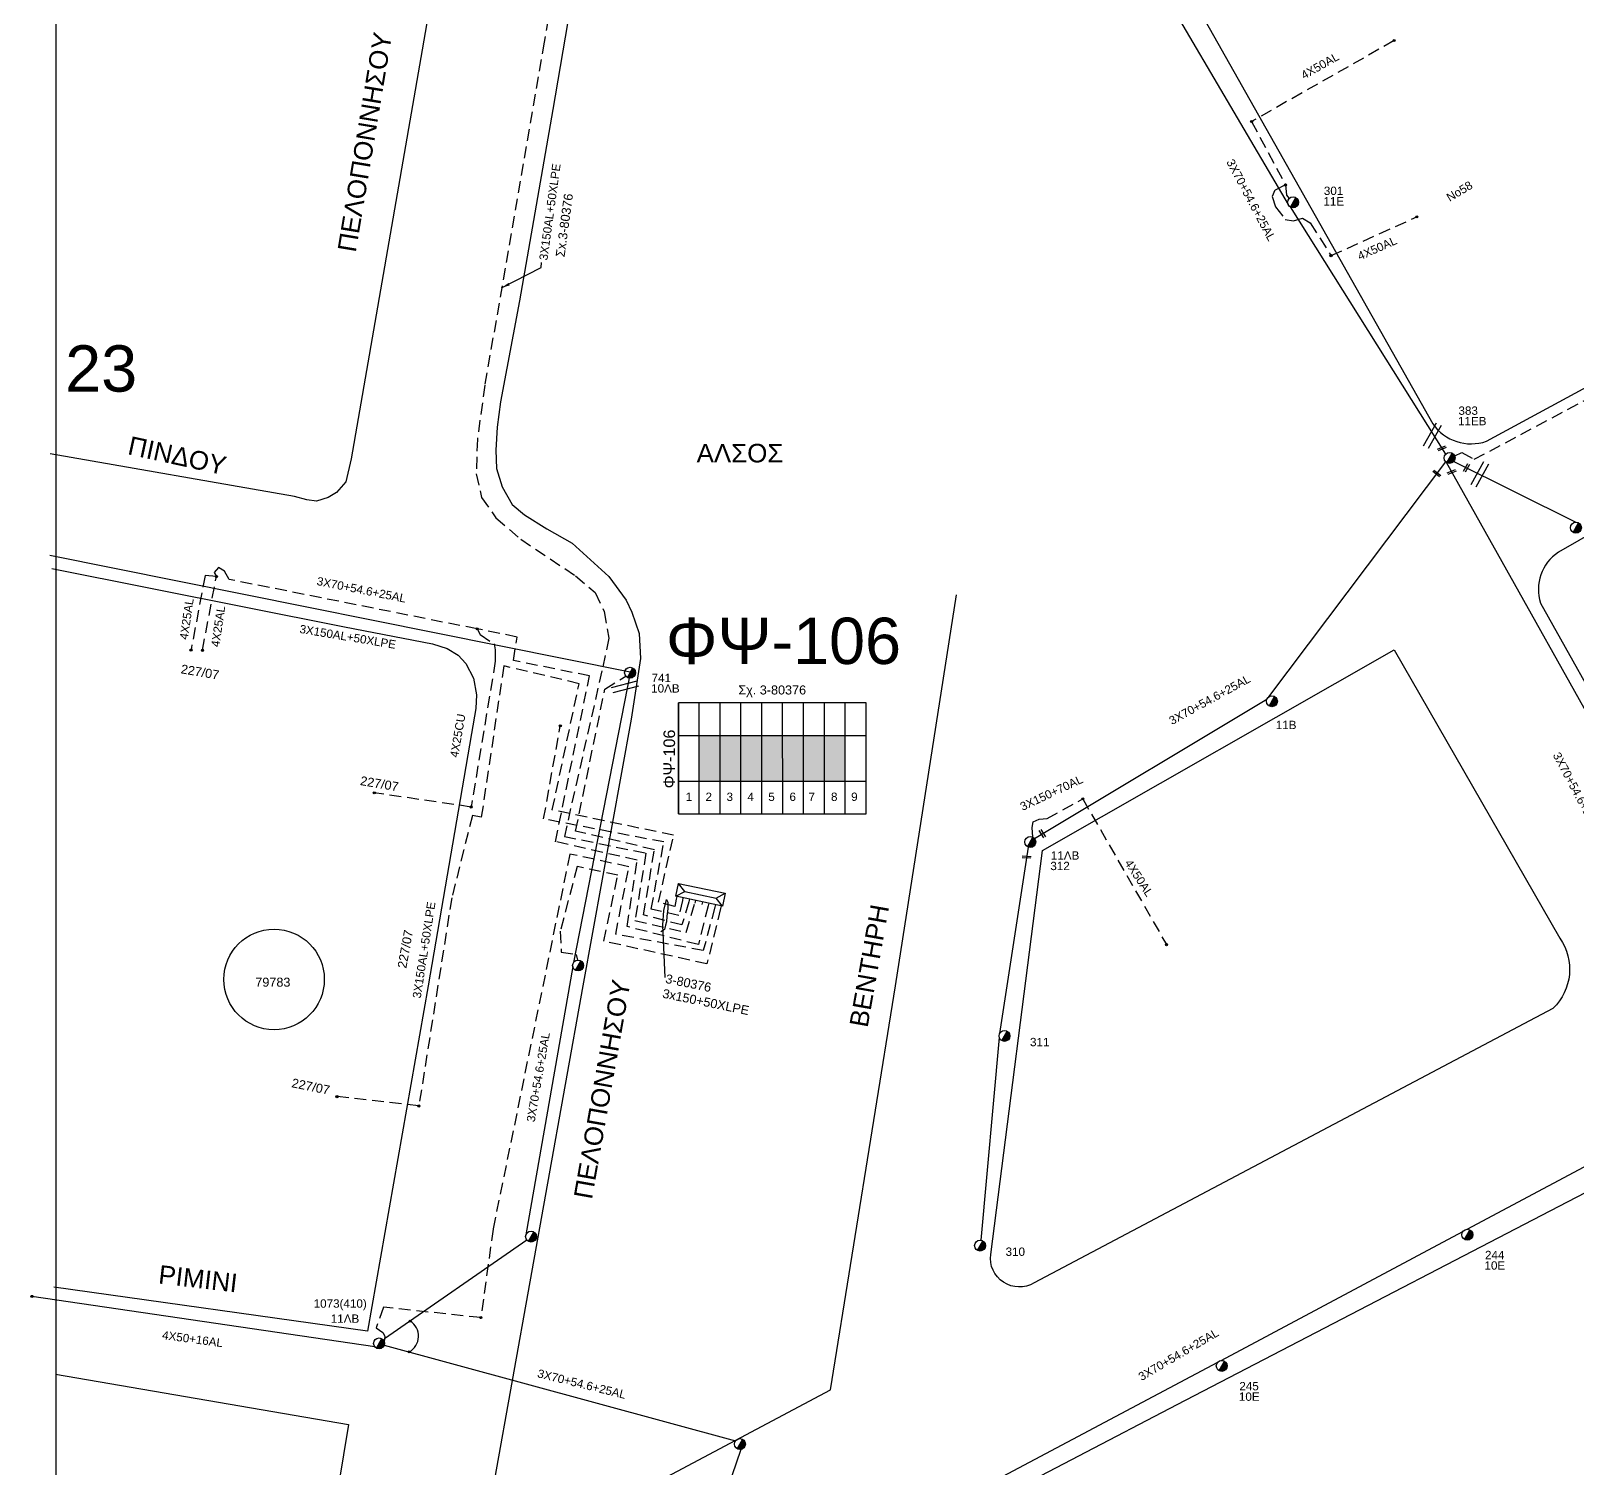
# Model space of a CAD drawing. Header units: millimetres. Extents: x 912 to 3023, y 735 to 1796.
# Drawn here: x 912 to 1245.8, y 1065.4 to 1375.5 of the extents above; entities that cross this region are included whole.
import ezdxf
from ezdxf.enums import TextEntityAlignment as Align

# ---------------------------------------------------------------- set-up
doc = ezdxf.new("R2010")
doc.units = ezdxf.units.MM
doc.linetypes.add('DASHED', pattern=[19.05, 12.7, -6.35])
for name, color, linetype in [('Ασφαλειοκιβώτια Χ.Τ 9 αναχωρήσεων', 7, 'Continuous'), ('Γέφυρες Εναέριου Δικτύου', 7, 'Continuous'), ('Γυμνά εναέρια ΧΤ και ΦΟΠ (3Φ)   4x50+16AL', 7, 'Continuous'), ('Επιγραφές - Σχήματα', 7, 'Continuous'), ('Καλώδια ΧΤ   3x150AL+50XLPE', 7, 'DASHED'), ('Καλώδια ΧΤ   4x25CU', 7, 'DASHED'), ('Μηχανική τομή', 7, 'Continuous'), ('Στύλος ΦΜ', 7, 'Continuous'), ('Στύλος ΦΜ @ 1', 7, 'Continuous'), ('Συνδέσεις', 7, 'Continuous'), ('Συνεστραμμένα ΧΤ   3x70+54.6+25 AL', 7, 'SYN_LINE'), ('Τομή', 7, 'Continuous'), ('Υποσταθμός πόλεως', 7, 'Continuous'), ('Υπόβαθρο ΔΕΗ', 7, 'Continuous'), ('Υπόγεια καλώδια Δικτύου ΧΤ και Παρ. ΧΤ - 3X150+70 AL', 7, 'DASHED'), ('Υπόγεια καλώδια Παροχών ΧΤ   .15', 7, 'DASHED'), ('Υπόγεια καλώδια Παροχών ΧΤ   4x25', 7, 'DASHED'), ('Υπόγεια καλώδια Παροχών ΧΤ   4x50AL', 7, 'DASHED')]:
    doc.layers.add(name, color=color, linetype=linetype)
doc.styles.get("Standard").update_dxf_attribs({"font": 'ARIAL.TTF'})
doc.linetypes.add('SYN_LINE', pattern='A,0.5,-0.0001,["/\\/\\/\\/",Standard,S=0.1,R=0,X=0,Y=-0.05],-0.25', length=0.7501)
doc.dimstyles.new('ISO-25', dxfattribs={"dimtxt": 2.5, "dimasz": 2.5, "dimexe": 1.25, "dimexo": 0.625, "dimtad": 1, "dimtxsty": 'Standard', "dimcen": 2.5, "dimadec": 0, "dimazin": 0, "dimtfac": 1, "dimtmove": 0, "dimatfit": 3, "dimfxl": 1, "dimarcsym": 0})

# ---------------------------------------------------------------- blocks, each defined once
blk = doc.blocks.new('ΥΠΑΡΧΩΝ ΤΣΙΜΕΝΤΕΝΙΟΣ ΣΤΥΛΟΣ')
at = {"layer": 'Στύλος ΦΜ'}
blk.add_hatch(color=7, dxfattribs=at).paths.add_polyline_path([(-1.29, -2.28, 0.574793), (2.62, 0, 0.268822), (1.3, 2.27)])
at = {"layer": 'Στύλος ΦΜ', "color": 7}
blk.add_line((-1.29, -2.28), (1.3, 2.27), dxfattribs=at)
blk.add_circle((0, 0), 2.62, dxfattribs=at)
at = {"layer": 'Στύλος ΦΜ', "flags": 4}
for tag, p in [('ΑΡΙΘΜΟΣ', (-4.68, 8.05)), ('ΤΥΠΟΣ', (-4.91, 3.03))]:
    blk.add_attdef(tag, p, '', height=4, dxfattribs=at)
blk = doc.blocks.new('ΜΗΧΑΝΙΚΗ ΤΟΜΗ')
at = {"layer": 'Μηχανική τομή', "ltscale": 40}
for p, q in [((-1.89, 0.78), (1.89, 0.78)), ((1.89, 0), (-1.89, 0))]:
    blk.add_line(p, q, dxfattribs=at)
blk = doc.blocks.new('ΥΠΟΣΤΑΘΜΟΣ ΠΟΛΕΩΣ 8 ΑΝΑΧΩΡΗΣΕΩΝ')
at = {"layer": 'Υποσταθμός πόλεως', "linetype": 'Continuous', "ltscale": 40}
for p, q in [((-8.18, -2.82), (-8.18, -4)), ((-5.9, -2.82), (-5.9, -4)), ((-3.55, -2.82), (-3.55, -4)), ((-1.28, -2.82), (-1.28, -4)), ((1.23, -2.82), (1.23, -4)), ((3.56, -2.82), (3.56, -4)), ((6.03, -2.82), (6.03, -4)), ((8.16, -2.82), (8.16, -4))]:
    blk.add_line(p, q, dxfattribs=at)
blk.add_lwpolyline([(-8.57, 2.82), (8.57, 2.82), (8.57, -2.82), (-8.57, -2.82)], close=True, dxfattribs=at)
for points in [[(-5.75, 0), (-8.57, 2.82)], [(5.75, 0), (8.57, 2.82)], [(-8.57, -2.82), (-5.75, 0)], [(-5.75, 0), (5.75, 0)], [(8.57, -2.82), (5.75, 0)]]:
    blk.add_lwpolyline(points, dxfattribs=at)
at = {"layer": 'Υποσταθμός πόλεως', "linetype": 'SYN_LINE', "ltscale": 40, "flags": 1}
for tag, p in [('ΜΕΤΑΣΧΗΜΑΤΙΣΜΟΣ', (9.59, 1.44)), ('ΙΣΧΥΣ', (9.57, -1.35)), ('ΑΡΙΘΜΟΣ', (9.69, -4.07))]:
    blk.add_attdef(tag, p, '', height=1.8, dxfattribs=at)
blk = doc.blocks.new('ΤΟΜΗ')
at = {"layer": 'Τομή', "ltscale": 40}
for p, q in [((-5.68, 0), (5.68, 0)), ((5.68, -2.33), (-5.68, -2.33))]:
    blk.add_line(p, q, dxfattribs=at)
blk = doc.blocks.new('_ΣΥΝΔΕΣΗ')
at = {"layer": 'Συνδέσεις', "linetype": 'SYN_LINE', "ltscale": 40}
blk.add_hatch(color=256, dxfattribs=at).paths.add_polyline_path([(0.5, -0.01, 1), (-0.5, -0.01, 1)])
at = {"layer": 'Συνδέσεις'}
blk.add_circle((0, -0.01), 0.5, dxfattribs=at)
blk = doc.blocks.new('ΑΣΦΑΛΕΙΟΚΙΒΩΤΙΟ ΥΠΟΣΤΑΘΜΟΥ 9 ΑΝΑΧΩΡΗΣΕΩΝ')
at = {"layer": 'Ασφαλειοκιβώτια Χ.Τ 9 αναχωρήσεων', "ltscale": 40}
for p, q in [((-23.8, 40.36), (24.02, 40.36)), ((-9.72, 40.36), (-9.72, -40.64)), ((9.94, 40.36), (9.94, -40.64)), ((-23.8, 31.36), (24.02, 31.36)), ((-23.8, 22.36), (24.02, 22.36)), ((-23.8, 13.36), (24.02, 13.36)), ((-23.8, 4.36), (24.02, 4.36)), ((-23.8, -4.64), (24.02, -4.64)), ((-23.8, -13.64), (24.02, -13.64)), ((-23.8, -22.64), (24.02, -22.64)), ((-23.8, -31.64), (24.02, -31.64))]:
    blk.add_line(p, q, dxfattribs=at)
at = {"layer": 'Ασφαλειοκιβώτια Χ.Τ 9 αναχωρήσεων'}
blk.add_lwpolyline([(-23.8, -40.64), (24.02, -40.64), (24.02, 40.36), (-23.8, 40.36)], close=True, dxfattribs=at)
for s, p in [('1', (-18.29, 37.24)), ('2', (-18.29, 28.67)), ('3', (-18.29, 19.6)), ('4', (-18.29, 10.58)), ('5', (-18.29, 1.57)), ('6', (-18.29, -7.57)), ('7', (-18.29, -15.81)), ('8', (-18.29, -25.5)), ('9', (-18.29, -34.19))]:
    blk.add_text(s, height=3.6, rotation=270, dxfattribs=at).set_placement(p)
at = {"layer": 'Ασφαλειοκιβώτια Χ.Τ 9 αναχωρήσεων', "ltscale": 40}
for tag, height, p in [('ΟΝΟΜΑ', 5, (-0.16, 44.31)), ('ΚΕΙΜΕΝΟ 1', 2, (17.06, 35.59)), ('ΚΕΙΜΕΝΟ 2', 2, (17.06, 26.88)), ('ΚΕΙΜΕΝΟ 3', 2, (17.06, 17.69)), ('ΚΕΙΜΕΝΟ 4', 2, (17.06, 8.71)), ('ΚΕΙΜΕΝΟ 5', 2, (17.06, -0.13)), ('ΚΕΙΜΕΝΟ 6', 2, (17.06, -9.05)), ('ΚΕΙΜΕΝΟ 7', 2, (17.06, -18.13)), ('ΚΕΙΜΕΝΟ 8', 2, (17.06, -26.85)), ('ΚΕΙΜΕΝΟ 9', 2, (17.06, -35.99)), ('ΣΧ', 2, (-0.1, -42.64))]:
    blk.add_attdef(tag, text='', height=height, dxfattribs=at).set_placement(p, align=Align.MIDDLE_CENTER)

msp = doc.modelspace()

# ---------------------------------------------------------------- hatches: boundary and pattern name
at = {"layer": 'Ασφαλειοκιβώτια Χ.Τ 9 αναχωρήσεων'}
for color, points in [(2, [(1060.79, 1223.48), (1056.29, 1223.47), (1056.29, 1213.65), (1060.79, 1213.65)]), (27, [(1065.29, 1223.48), (1060.79, 1223.48), (1060.79, 1213.65), (1065.29, 1213.65)]), (62, [(1069.79, 1223.48), (1065.29, 1223.48), (1065.29, 1213.65), (1069.79, 1213.65)]), (5, [(1074.29, 1223.48), (1069.79, 1223.48), (1069.79, 1213.65), (1074.29, 1213.65)]), (30, [(1078.79, 1223.48), (1074.29, 1223.48), (1074.29, 1213.65), (1078.79, 1213.66)]), (6, [(1083.29, 1223.49), (1078.79, 1223.48), (1078.79, 1213.66), (1083.29, 1213.66)]), (85, [(1087.79, 1223.49), (1083.29, 1223.49), (1083.29, 1213.66), (1087.79, 1213.66)])]:
    msp.add_hatch(color=color, dxfattribs=at).paths.add_polyline_path(points)

# ---------------------------------------------------------------- linework, layer by layer
at = {"layer": 'Γέφυρες Εναέριου Δικτύου'}
msp.add_arc((991.83, 1093.87), 3.86, 298.5172, 57.7618, dxfattribs=at)
at = {"layer": 'Γυμνά εναέρια ΧΤ και ΦΟΠ (3Φ)   4x50+16AL', "color": 85}
msp.add_lwpolyline([(986.25, 1091.59), (912.26, 1102.47)], dxfattribs=at)
at = {"layer": 'Επιγραφές - Σχήματα'}
msp.add_lwpolyline([(917.41, 770.73), (2916.72, 770.73), (2916.72, 1780.64), (917.41, 1780.64)], close=True, dxfattribs=at)
msp.add_lwpolyline([(1048.93, 1171.29), (1048.46, 1182.54), (1048.65, 1185.73), (1049.22, 1188.08), (1049.5, 1187.51), (1049.5, 1186.11), (1049.31, 1184.51), (1049.22, 1183.29), (1049.03, 1182.54), (1048.75, 1181.61), (1048, 1181.14)], dxfattribs=at)
msp.add_circle((964.51, 1170.86), 10.85, dxfattribs=at)
at = {"layer": 'Καλώδια ΧΤ   3x150AL+50XLPE', "color": 27, "ltscale": 0.2}
msp.add_lwpolyline([(1044.36, 1442.29), (1042.72, 1441.54), (1042.14, 1438.79), (1032.73, 1430.66), (1022.81, 1373.11), (1010, 1299.07), (1008.39, 1287.41), (1008.14, 1279.97), (1009.31, 1274.87), (1012.41, 1270.44), (1017.76, 1265.85), (1029.57, 1257.95), (1033.84, 1254.36), (1035.76, 1250.26), (1036.76, 1244.49), (1035.26, 1237.43), (1027.17, 1201.71), (1044.79, 1198.11), (1042.41, 1183.54), (1053.49, 1180.99), (1055.36, 1187.33)], dxfattribs=at)
at = {"layer": 'Καλώδια ΧΤ   3x150AL+50XLPE', "color": 62, "ltscale": 0.2}
msp.add_lwpolyline([(1058.2, 1186.73), (1056.09, 1178.36), (1040.72, 1182.26), (1042.88, 1196.58), (1025.24, 1200.58), (1032.61, 1236.37), (1016.19, 1239.65), (1016.95, 1244.74), (1008.36, 1246.49), (954.85, 1257.15), (953.8, 1258.92), (952.49, 1259.74), (951.62, 1258.65), (952.08, 1257.78)], dxfattribs=at)
at = {"layer": 'Καλώδια ΧΤ   3x150AL+50XLPE', "color": 5, "ltscale": 0.2}
msp.add_lwpolyline([(1051.31, 1188.19), (1051.01, 1186.61), (1047.49, 1187.52), (1050.74, 1201.97), (1024.56, 1207.42), (1030.34, 1234.67), (1014.09, 1238.49), (1009.25, 1205.86), (1007.34, 1206.26), (1002.86, 1188.46), (995.77, 1143.55), (978.09, 1145.57)], dxfattribs=at)
at = {"layer": 'Καλώδια ΧΤ   3x150AL+50XLPE', "color": 2, "ltscale": 0.2}
msp.add_lwpolyline([(1054.03, 1187.61), (1052.56, 1182.6), (1044.25, 1184.78), (1046.61, 1198.84), (1029.61, 1202.88), (1035.92, 1233.48), (1040.42, 1236.32)], dxfattribs=at)
at = {"layer": 'Καλώδια ΧΤ   3x150AL+50XLPE', "color": 30, "ltscale": 0.2}
msp.add_lwpolyline([(1052.65, 1187.91), (1051.88, 1184.68), (1045.9, 1186.02), (1048.66, 1200.51), (1022.69, 1205.48), (1026.3, 1225.59)], dxfattribs=at)
at = {"layer": 'Καλώδια ΧΤ   3x150AL+50XLPE', "color": 85, "ltscale": 0.2}
msp.add_lwpolyline([(1059.65, 1186.42), (1057.16, 1177.09), (1038.25, 1180.61), (1041.09, 1195.17), (1028.35, 1197.91), (1011.77, 1116.96), (1009.15, 1097.89), (988.1, 1100.11), (986.57, 1095.67), (987.96, 1094.65), (988.41, 1093.86), (988.3, 1092.65)], dxfattribs=at)
at = {"layer": 'Καλώδια ΧΤ   3x150AL+50XLPE', "color": 6, "ltscale": 0.2}
msp.add_lwpolyline([(1060.9, 1186.16), (1057.95, 1174.21), (1035.68, 1179.1), (1038.72, 1193.33), (1029.97, 1195.22), (1026.27, 1181.25), (1026.5, 1176.74), (1029.73, 1176.23), (1030.01, 1175.03)], dxfattribs=at)
at = {"layer": 'Καλώδια ΧΤ   4x25CU', "color": 62, "ltscale": 0.2}
msp.add_lwpolyline([(1008.36, 1246.49), (1008.97, 1245.26), (1012.04, 1243.26), (1012.26, 1241.98), (1012.26, 1239.5), (1007.05, 1208.06), (986.15, 1211.12)], dxfattribs=at)
at = {"layer": 'Συνεστραμμένα ΧΤ   3x70+54.6+25 AL', "color": 27, "ltscale": 20}
for points in [[(1146.06, 1401.61), (1183.37, 1338.06)], [(1183.81, 1337.55), (1217.38, 1284.19)]]:
    msp.add_lwpolyline(points, dxfattribs=at)
at = {"layer": 'Συνεστραμμένα ΧΤ   3x70+54.6+25 AL', "color": 133, "ltscale": 20}
for points in [[(1179.25, 1231.86), (1217.4, 1282.56)], [(1217.52, 1282.45), (1260.87, 1205.09)], [(1128.62, 1201.28), (1178.8, 1231.32)], [(1127.28, 1199.42), (1121.1, 1159.16)], [(1121.05, 1158.32), (1117.04, 1114.6)]]:
    msp.add_lwpolyline(points, dxfattribs=at)
at = {"layer": 'Συνεστραμμένα ΧΤ   3x70+54.6+25 AL', "color": 30, "ltscale": 20}
msp.add_lwpolyline([(1219.13, 1282.62), (1245.46, 1269.5)], dxfattribs=at)
at = {"layer": 'Συνεστραμμένα ΧΤ   3x70+54.6+25 AL', "color": 2, "ltscale": 20}
msp.add_lwpolyline([(1041.38, 1237.18), (916.08, 1262.3)], dxfattribs=at)
at = {"layer": 'Συνεστραμμένα ΧΤ   3x70+54.6+25 AL', "color": 6, "ltscale": 20}
for points in [[(1041.36, 1237.04), (1029.14, 1174.5)], [(1028.97, 1173.66), (1018.86, 1115.74)], [(1019.07, 1114.63), (988.36, 1093.29)], [(988.28, 1091.95), (1064.12, 1071.28)], [(1065.28, 1069.43), (1045.81, 1012.58)]]:
    msp.add_lwpolyline(points, dxfattribs=at)
at = {"layer": 'Συνεστραμμένα ΧΤ   3x70+54.6+25 AL', "color": 85, "ltscale": 20}
for points in [[(1222.02, 1116.94), (1292.22, 1154.4)], [(1168.96, 1088.64), (1221.09, 1116.43)], [(1114.8, 1059.95), (1168.21, 1088.3)]]:
    msp.add_lwpolyline(points, dxfattribs=at)
at = {"layer": 'Υπόβαθρο ΔΕΗ'}
for points in [[(1226.2, 1286.98), (1226.2, 1286.98), (1328, 1342.12, 0.303533), (1333.08, 1351.77), (1290.53, 1409.65), (1251.74, 1464.73, 0.315464), (1248.65, 1465.84), (1169.61, 1461.49), (1119.91, 1458.42), (1214.59, 1290.73, 0.333652), (1226.2, 1286.98, 20.832284)], [(1283.99, 1190.07), (1392.83, 1250.07, 0.465205), (1394.2, 1265.82, -2.836458), (1394.2, 1265.82), (1353.96, 1320.83, 0.339974), (1342.69, 1320.92), (1241.72, 1263.02), (1241.72, 1263.02, 0.339698), (1237.88, 1252.04), (1271.12, 1192.75, 0.397671), (1283.99, 1190.07, 7.556439)], [(917.37, 1085.69), (980.61, 1074.82), (974.05, 1035.13, -0.217032), (962.94, 1018.59), (917.71, 994.77)]]:
    msp.add_lwpolyline(points, format="xyb", dxfattribs=at)
for points in [[(915.14, 1436.33), (997.76, 1423.92), (1000.71, 1423.32), (1003.07, 1421.65), (1004.48, 1419.27), (1004.28, 1416.53), (1002.54, 1406.31), (981.18, 1283.19), (980.01, 1278.2), (977.96, 1275.9), (976.18, 1274.86), (973.69, 1274.08), (971.59, 1274.37), (968.93, 1275.03), (916.22, 1284.28)], [(1032.2, 1402.51), (1024.69, 1358.54), (1017.48, 1317.26), (1013.37, 1295.49), (1012.69, 1290.02), (1012.41, 1285.03), (1012.51, 1281.13), (1013.78, 1277.12), (1015.91, 1273.36), (1018.54, 1271.09), (1023.36, 1268.09), (1028.85, 1264.96), (1036.77, 1257.8), (1040.53, 1252.69), (1041.7, 1250.13), (1043.31, 1245.47), (1043.64, 1240.12), (1041.61, 1227), (1031.15, 1169.44), (1008.29, 1041.71), (1084.64, 1082.33), (1098.64, 1169.44), (1111.78, 1253.81)], [(916.58, 1259.51), (979.71, 1246.91), (998.73, 1243.26), (1001.87, 1242.25), (1004.26, 1240.8), (1005.9, 1239.05), (1007.54, 1235.88), (1008.24, 1232.3), (1008.03, 1229.3), (1007.1, 1223.95), (997.75, 1169.44), (997.75, 1169.44), (984.68, 1094.98), (916.98, 1104.48)]]:
    msp.add_lwpolyline(points, dxfattribs=at)
for points in [[(1240.55, 1164.61), (1128.55, 1105.36, -0.62554), (1119.19, 1111.53), (1130.39, 1198.71), (1130.39, 1198.71), (1206.25, 1241.98), (1242.05, 1179.74, -0.368477)], [(1184.56, 999.69), (1184.56, 999.69), (1301.65, 1061.74, 0.304729), (1304.33, 1070.96), (1270.5, 1130.99, 0.363376), (1262.44, 1132.61), (1159.34, 1079.03), (1116.89, 1056.94, 0.417466), (1111.55, 1039.69), (1138.03, 981.72, 0.328495), (1144.18, 979.3, -0.324226)]]:
    msp.add_lwpolyline(points, format="xyb", close=True, dxfattribs=at)
at = {"layer": 'Υπόγεια καλώδια Δικτύου ΧΤ και Παρ. ΧΤ - 3X150+70 AL', "color": 133, "ltscale": 0.2}
msp.add_lwpolyline([(1128.26, 1201.56), (1128.16, 1203.66), (1128.34, 1204.83), (1129.63, 1205.43), (1131.39, 1205.6), (1139.07, 1209.81)], dxfattribs=at)
at = {"layer": 'Υπόγεια καλώδια Παροχών ΧΤ   .15', "color": 133, "ltscale": 0.2}
msp.add_lwpolyline([(1219.34, 1283.82), (1220.91, 1284.58), (1223.56, 1283.08), (1276.08, 1311.19), (1303.72, 1326.72), (1289.4, 1350.81)], dxfattribs=at)
at = {"layer": 'Υπόγεια καλώδια Παροχών ΧΤ   4x25', "color": 62, "ltscale": 0.2}
msp.add_lwpolyline([(949.05, 1241.87), (952.08, 1257.78), (949.62, 1258.01), (946.59, 1241.93)], dxfattribs=at)
at = {"layer": 'Υπόγεια καλώδια Παροχών ΧΤ   4x50AL', "color": 27, "ltscale": 0.2}
for points in [[(1206.26, 1373.44), (1175.51, 1355.97), (1182.84, 1342.28), (1183.03, 1340.11), (1183.62, 1339.37)], [(1182.84, 1342.28), (1180.52, 1341.13), (1179.96, 1339.77), (1180.64, 1337.55), (1182.78, 1334.85), (1184.55, 1334.51), (1186.5, 1335.13), (1188.18, 1334.11), (1192.65, 1327.03), (1211.16, 1335.4)]]:
    msp.add_lwpolyline(points, dxfattribs=at)
at = {"layer": 'Υπόγεια καλώδια Παροχών ΧΤ   4x50AL', "color": 133, "ltscale": 0.2}
msp.add_lwpolyline([(1139.07, 1209.81), (1157.14, 1178.37)], dxfattribs=at)

# ---------------------------------------------------------------- block references
at = {"layer": 'Ασφαλειοκιβώτια Χ.Τ 9 αναχωρήσεων', "xscale": 0.5000000000000008, "yscale": 0.5000000000000008, "zscale": 0.5000000000000008, "rotation": 90.02254835409012}
msp.add_blockref('ΑΣΦΑΛΕΙΟΚΙΒΩΤΙΟ ΥΠΟΣΤΑΘΜΟΥ 9 ΑΝΑΧΩΡΗΣΕΩΝ', (1071.97, 1218.51), dxfattribs=at).add_auto_attribs({'ΟΝΟΜΑ': 'ΦΨ-106'})
at = {"layer": 'Μηχανική τομή'}
for p, xscale, yscale, zscale, rotation in [((1216.47, 1285.62), 0.5000000000004393, 0.5000000000004393, 0.5000000000004393, 202.0910860683802), ((1221.71, 1281.34), 0.5000000000003884, 0.5000000000003884, 0.5000000000003884, 239.7540930309107), ((1215.59, 1280.16), 0.500000000000455, 0.500000000000455, 0.500000000000455, 141.8167832876294), ((1218.61, 1280.51), 0.5000000000004393, 0.5000000000004393, 0.5000000000004393, 202.0910860683802), ((1130.52, 1202.42), 0.5000000000004412, 0.5000000000004412, 0.5000000000004412, 122.1752094724446), ((1126.96, 1197.44), 0.5000000000003978, 0.5000000000003978, 0.5000000000003978, 176.4225556374085)]:
    msp.add_blockref('ΜΗΧΑΝΙΚΗ ΤΟΜΗ', p, dxfattribs=dict(at, xscale=xscale, yscale=yscale, zscale=zscale, rotation=rotation))
at = {"layer": 'Στύλος ΦΜ @ 1', "ltscale": 40}
ref = msp.add_blockref('ΥΠΑΡΧΩΝ ΤΣΙΜΕΝΤΕΝΙΟΣ ΣΤΥΛΟΣ', (1184.45, 1338.53), dxfattribs=dict(at, xscale=0.4499999999998181, yscale=0.4499999999998181, zscale=0.4499999999998181))
ref.add_attrib('ΤΥΠΟΣ', '11E', (1191, 1337.85), dxfattribs={"layer": 'Στύλος ΦΜ', "height": 1.8, "flags": 4})
ref.add_attrib('ΑΡΙΘΜΟΣ', '301', (1191.1, 1340.12), dxfattribs={"layer": 'Στύλος ΦΜ', "height": 1.8, "flags": 4})
ref = msp.add_blockref('ΥΠΑΡΧΩΝ ΤΣΙΜΕΝΤΕΝΙΟΣ ΣΤΥΛΟΣ', (1218.24, 1283.39), dxfattribs=dict(at, xscale=0.4499999999998181, yscale=0.4499999999998181, zscale=0.4499999999998181))
ref.add_attrib('ΤΥΠΟΣ', '11EB', (1220.05, 1290.43), dxfattribs={"layer": 'Στύλος ΦΜ', "height": 1.8, "flags": 4})
ref.add_attrib('ΑΡΙΘΜΟΣ', '383', (1220.15, 1292.69), dxfattribs={"layer": 'Στύλος ΦΜ', "height": 1.8, "flags": 4})
ref = msp.add_blockref('ΥΠΑΡΧΩΝ ΤΣΙΜΕΝΤΕΝΙΟΣ ΣΤΥΛΟΣ', (1245.51, 1268.33), dxfattribs=dict(at, xscale=0.4499999999998181, yscale=0.4499999999998181, zscale=0.4499999999998181))
ref.add_attrib('ΤΥΠΟΣ', '11ΛB', (1247.6, 1259.74), dxfattribs={"layer": 'Στύλος ΦΜ', "height": 1.8, "flags": 4})
ref.add_attrib('ΑΡΙΘΜΟΣ', '964', (1247.71, 1262), dxfattribs={"layer": 'Στύλος ΦΜ', "height": 1.8, "flags": 4})
ref = msp.add_blockref('ΥΠΑΡΧΩΝ ΤΣΙΜΕΝΤΕΝΙΟΣ ΣΤΥΛΟΣ', (1041.36, 1237.04), dxfattribs=dict(at, xscale=0.4499999999998181, yscale=0.4499999999998181, zscale=0.4499999999998181))
ref.add_attrib('ΤΥΠΟΣ', '10ΛB', (1045.9, 1232.75), dxfattribs={"layer": 'Στύλος ΦΜ', "height": 1.8, "flags": 4})
ref.add_attrib('ΑΡΙΘΜΟΣ', '741', (1046, 1235.01), dxfattribs={"layer": 'Στύλος ΦΜ', "height": 1.8, "flags": 4})
ref = msp.add_blockref('ΥΠΑΡΧΩΝ ΤΣΙΜΕΝΤΕΝΙΟΣ ΣΤΥΛΟΣ', (1179.89, 1230.87), dxfattribs=dict(at, xscale=0.4499999999998181, yscale=0.4499999999998181, zscale=0.4499999999998181))
ref.add_attrib('ΤΥΠΟΣ', '11B', (1180.72, 1224.87), dxfattribs={"layer": 'Στύλος ΦΜ', "height": 1.8, "flags": 4})
ref = msp.add_blockref('ΥΠΑΡΧΩΝ ΤΣΙΜΕΝΤΕΝΙΟΣ ΣΤΥΛΟΣ', (1127.73, 1200.51), dxfattribs=dict(at, xscale=0.4499999999998181, yscale=0.4499999999998181, zscale=0.4499999999998181))
ref.add_attrib('ΤΥΠΟΣ', '312', (1132.06, 1194.44), dxfattribs={"layer": 'Στύλος ΦΜ', "height": 1.8, "flags": 4})
ref.add_attrib('ΑΡΙΘΜΟΣ', '11ΛB', (1132.17, 1196.7), dxfattribs={"layer": 'Στύλος ΦΜ', "height": 1.8, "flags": 4})
at = {"layer": 'Στύλος ΦΜ @ 1', "ltscale": 40, "xscale": 0.4499999999998181, "yscale": 0.4499999999998181, "zscale": 0.4499999999998181}
for p in [(1030.13, 1173.86), (1019.98, 1115.37), (1065.07, 1070.59)]:
    msp.add_blockref('ΥΠΑΡΧΩΝ ΤΣΙΜΕΝΤΕΝΙΟΣ ΣΤΥΛΟΣ', p, dxfattribs=at)
at = {"layer": 'Στύλος ΦΜ @ 1', "ltscale": 40}
ref = msp.add_blockref('ΥΠΑΡΧΩΝ ΤΣΙΜΕΝΤΕΝΙΟΣ ΣΤΥΛΟΣ', (1122.17, 1158.67), dxfattribs=dict(at, xscale=0.4499999999998181, yscale=0.4499999999998181, zscale=0.4499999999998181))
ref.add_attrib('ΤΥΠΟΣ', '311', (1127.68, 1156.44), dxfattribs={"layer": 'Στύλος ΦΜ', "height": 1.8, "flags": 4})
ref = msp.add_blockref('ΥΠΑΡΧΩΝ ΤΣΙΜΕΝΤΕΝΙΟΣ ΣΤΥΛΟΣ', (1222.06, 1115.77), dxfattribs=dict(at, xscale=0.4499999999998181, yscale=0.4499999999998181, zscale=0.4499999999998181))
ref.add_attrib('ΤΥΠΟΣ', '10E', (1225.77, 1108.23), dxfattribs={"layer": 'Στύλος ΦΜ', "height": 1.8, "flags": 4})
ref.add_attrib('ΑΡΙΘΜΟΣ', '244', (1225.88, 1110.49), dxfattribs={"layer": 'Στύλος ΦΜ', "height": 1.8, "flags": 4})
ref = msp.add_blockref('ΥΠΑΡΧΩΝ ΤΣΙΜΕΝΤΕΝΙΟΣ ΣΤΥΛΟΣ', (1116.9, 1113.43), dxfattribs=dict(at, xscale=0.4499999999998181, yscale=0.4499999999998181, zscale=0.4499999999998181))
ref.add_attrib('ΤΥΠΟΣ', '310', (1122.4, 1111.21), dxfattribs={"layer": 'Στύλος ΦΜ', "height": 1.8, "flags": 4})
ref = msp.add_blockref('ΥΠΑΡΧΩΝ ΤΣΙΜΕΝΤΕΝΙΟΣ ΣΤΥΛΟΣ', (987.17, 1092.32), dxfattribs=dict(at, xscale=0.4499999999998181, yscale=0.4499999999998181, zscale=0.4499999999998181))
ref.add_attrib('ΤΥΠΟΣ', '11ΛΒ', (976.75, 1096.76), dxfattribs={"layer": 'Στύλος ΦΜ', "height": 1.8, "flags": 4})
ref.add_attrib('ΑΡΙΘΜΟΣ', '1073(410)', (973.06, 1100.02), dxfattribs={"layer": 'Στύλος ΦΜ', "height": 1.8, "flags": 4})
ref = msp.add_blockref('ΥΠΑΡΧΩΝ ΤΣΙΜΕΝΤΕΝΙΟΣ ΣΤΥΛΟΣ', (1169.05, 1087.47), dxfattribs=dict(at, xscale=0.4499999999998181, yscale=0.4499999999998181, zscale=0.4499999999998181))
ref.add_attrib('ΤΥΠΟΣ', '10E', (1172.76, 1079.93), dxfattribs={"layer": 'Στύλος ΦΜ', "height": 1.8, "flags": 4})
ref.add_attrib('ΑΡΙΘΜΟΣ', '245', (1172.86, 1082.19), dxfattribs={"layer": 'Στύλος ΦΜ', "height": 1.8, "flags": 4})
ref = msp.add_blockref('ΥΠΑΡΧΩΝ ΤΣΙΜΕΝΤΕΝΙΟΣ ΣΤΥΛΟΣ', (1169.05, 1087.47), dxfattribs=dict(at, xscale=0.4499999999998181, yscale=0.4499999999998181, zscale=0.4499999999998181))
ref.add_attrib('ΤΥΠΟΣ', '10E', (1172.76, 1079.93), dxfattribs={"layer": 'Στύλος ΦΜ', "height": 1.8, "flags": 4})
ref.add_attrib('ΑΡΙΘΜΟΣ', '245', (1172.86, 1082.19), dxfattribs={"layer": 'Στύλος ΦΜ', "height": 1.8, "flags": 4})
at = {"layer": 'Συνδέσεις', "xscale": 0.4499999999998181, "yscale": 0.4499999999998181, "zscale": 0.4499999999998181}
for p in [(1206.26, 1373.44), (1175.51, 1355.97), (1182.84, 1342.28), (1211.16, 1335.4), (1192.65, 1327.03), (952.08, 1257.78), (1008.36, 1246.49), (946.59, 1241.93), (949.05, 1241.87), (1026.3, 1225.59), (986.15, 1211.12), (1007.05, 1208.06), (1139.07, 1209.81), (1157.14, 1178.37), (978.09, 1145.57), (995.77, 1143.55), (912.26, 1102.47), (1009.15, 1097.89), (993.89, 1097.14), (993.68, 1090.49)]:
    msp.add_blockref('_ΣΥΝΔΕΣΗ', p, dxfattribs=at)
at = {"layer": 'Τομή'}
for p, xscale, yscale, zscale, rotation in [((1215.02, 1287.93), 0.4999999999999789, 0.4999999999999789, 0.4999999999999789, 241.0176585202842), ((1225.29, 1279.55), 0.4999999999999789, 0.4999999999999789, 0.4999999999999789, 241.0176585202842), ((1040.1, 1234.57), 0.5000000000000263, 0.5000000000000263, 0.5000000000000263, 14.48690309842512)]:
    msp.add_blockref('ΤΟΜΗ', p, dxfattribs=dict(at, xscale=xscale, yscale=yscale, zscale=zscale, rotation=rotation))
at = {"layer": 'Υποσταθμός πόλεως', "xscale": 0.6000000000000014, "yscale": 0.4999999999999971, "zscale": 0.5, "rotation": 348.0343704516054}
msp.add_blockref('ΥΠΟΣΤΑΘΜΟΣ ΠΟΛΕΩΣ 8 ΑΝΑΧΩΡΗΣΕΩΝ', (1056.53, 1189.13), dxfattribs=at)

# ---------------------------------------------------------------- texts
at = {"layer": 'Γυμνά εναέρια ΧΤ και ΦΟΠ (3Φ)   4x50+16AL', "color": 7, "insert": (940.51, 1095.06), "char_height": 1.8, "width": 168.3718, "attachment_point": 1, "rotation": 352.262}
msp.add_mtext('4X50+16AL', dxfattribs=at)
at = {"layer": 'Επιγραφές - Σχήματα', "color": 7, "attachment_point": 1}
for s, insert, char_height, width, rotation in [('ΠΕΛΟΠΟΝΝΗΣΟΥ', (978.19, 1328.25), 4, 168.3718, 80.5377), ('ΠΙΝΔΟΥ', (933.57, 1288.12), 4, 168.3718, 347.7291), ('3X70+54.6+25AL', (973.96, 1257.75), 1.8, 32.9345, 348.6848), ('ΒΕΝΤΗΡΗ', (1088.67, 1161.01), 4, 168.3718, 79.9323), ('ΠΕΛΟΠΟΝΝΗΣΟΥ', (1029.17, 1123.95), 4, 168.3718, 79.9323), ('ΡΙΜΙΝΙ', (939.86, 1109.24), 4, 168.3718, 353.411)]:
    msp.add_mtext(s, dxfattribs=dict(at, insert=insert, char_height=char_height, width=width, rotation=rotation))
at = {"layer": 'Επιγραφές - Σχήματα', "insert": (919.43, 1307.68), "char_height": 10, "width": 42.6601, "attachment_point": 1}
msp.add_mtext('23', dxfattribs=at)
at = {"layer": 'Επιγραφές - Σχήματα', "color": 7, "width": 168.3718, "attachment_point": 1}
for s, insert, char_height in [('ΑΛΣΟΣ', (1055.72, 1286.42), 4), ('ΦΨ-106', (1049.07, 1248.91), 10)]:
    msp.add_mtext(s, dxfattribs=dict(at, insert=insert, char_height=char_height))
at = {"layer": 'Καλώδια ΧΤ   3x150AL+50XLPE', "color": 7, "char_height": 1.8, "width": 27.8484, "attachment_point": 5}
for insert, rotation in [((1024.06, 1336.47), 82.1223), ((980.43, 1244.79), 350.5421), ((996.89, 1177.21), 81.2481)]:
    msp.add_mtext('3X150AL+50XLPE', dxfattribs=dict(at, insert=insert, rotation=rotation))
at = {"layer": 'Καλώδια ΧΤ   4x25CU', "color": 7, "insert": (1002.45, 1218.94), "char_height": 1.8, "width": 168.3718, "attachment_point": 1, "rotation": 80.1543}
msp.add_mtext('4X25CU', dxfattribs=at)
at = {"layer": 'Συνεστραμμένα ΧΤ   3x70+54.6+25 AL', "color": 7, "char_height": 1.8, "width": 168.3718, "attachment_point": 1}
for insert, rotation in [((1171.59, 1348.1), 297.9893), ((1157.44, 1227.3), 28.8081), ((1242.04, 1220.11), 297.9893), ((1018.99, 1140.28), 80.3067), ((1150.83, 1085.72), 30.4661), ((1021.66, 1086.79), 346.0579)]:
    msp.add_mtext('3X70+54.6+25AL', dxfattribs=dict(at, insert=insert, rotation=rotation))
at = {"layer": 'Υπόγεια καλώδια Δικτύου ΧΤ και Παρ. ΧΤ - 3X150+70 AL', "color": 7, "char_height": 1.8, "width": 168.3718, "attachment_point": 1}
for s, insert, rotation in [('No58', (1217.33, 1340.15), 31.069), ('{\\H1.083x;\\C256;Σx.3-80376}', (1025.27, 1326.89), 82.2534), ('{\\H1.083x;\\C256;227/07}', (944.59, 1238.85), 350.4992), ('{\\H1.083x;\\C256;227/07}', (983.31, 1214.74), 350.4992), ('3X150+70AL', (1125.31, 1208.83), 25.1269), ('{\\H1.083x;\\C256;227/07}', (991.13, 1173.48), 79.7661), ('{\\H1.083x;\\C256;3-80376\\P3x150+50XLPE}', (1049.25, 1172.03), 348.4924), ('{\\H1.083x;\\C256;227/07}', (968.55, 1149.54), 348.4924)]:
    msp.add_mtext(s, dxfattribs=dict(at, insert=insert, rotation=rotation))
for s, insert in [('{\\H1.083x;\\C256;Σχ. 3-80376}', (1064.73, 1234.29)), ('{\\H1.083x;\\C256;79783}', (960.47, 1171.24))]:
    msp.add_mtext(s, dxfattribs=dict(at, insert=insert))
at = {"layer": 'Υπόγεια καλώδια Παροχών ΧΤ   4x25', "color": 7, "char_height": 1.8, "width": 168.3718, "attachment_point": 1, "rotation": 81.6417}
for insert in [(944.1, 1244.34), (950.9, 1242.74)]:
    msp.add_mtext('4X25AL', dxfattribs=dict(at, insert=insert))
at = {"layer": 'Υπόγεια καλώδια Παροχών ΧΤ   4x50AL', "color": 7, "char_height": 1.8, "width": 168.3718, "attachment_point": 1}
for insert, rotation in [((1185.92, 1366.57), 29.6779), ((1198.15, 1327.64), 23.9969), ((1149.53, 1197), 302.9015)]:
    msp.add_mtext('4X50AL', dxfattribs=dict(at, insert=insert, rotation=rotation))

# ---------------------------------------------------------------- leaders
at = {"layer": 'Επιγραφές - Σχήματα'}
msp.add_leader([(1013.63, 1320.06), (1022.15, 1324.44), (1022.22, 1325.54)], dimstyle='ISO-25', override={"dimasz": 1.8, "dimgap": 0.625, "dimtad": 0}, dxfattribs=at)

doc.saveas('drawing.dxf')
